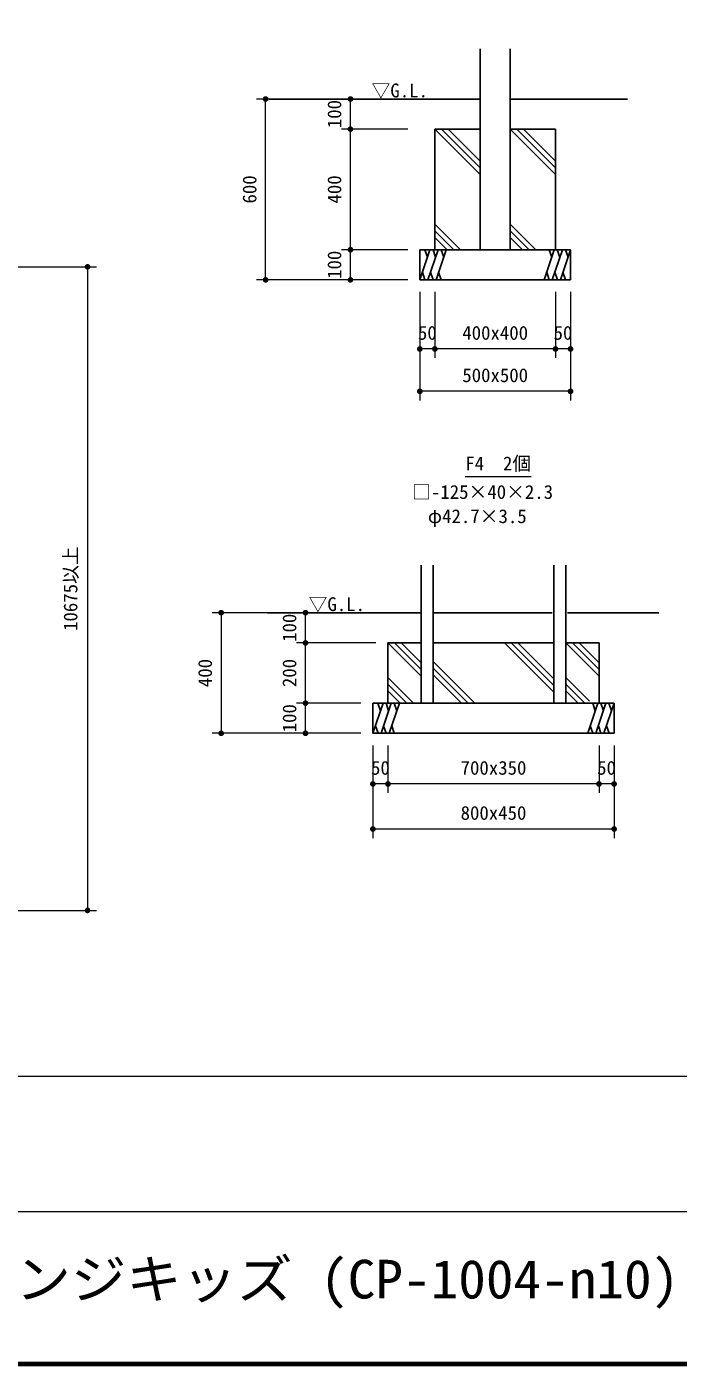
# Model space of a CAD drawing. Units: millimetres on the paper, enlarged 100 times, with parts at other scales. Extents: x 1500 to 40500, y 1500 to 28200.
# Drawn here: x 27221 to 31543, y 1500 to 10374 of the extents above; entities that cross this region are included whole.
import ezdxf
from ezdxf.enums import TextEntityAlignment as Align

# ---------------------------------------------------------------- set-up
doc = ezdxf.new("R2010")
doc.units = ezdxf.units.MM
doc.header["$LTSCALE"] = 100
doc.layers.add('D-BGD-TXT', color=7, linetype='Continuous')
for name, color, linetype, lineweight in [('D-STR', 1, 'Continuous', 13), ('D-STR-DIM\u3000寸法線、寸法値', 7, 'Continuous', 13), ('D-STR-TXT\u3000文字列', 7, 'Continuous', 13), ('D-STR\u3000構造物外形線', 1, 'Continuous', 25), ('D-TTL', 7, 'Continuous', 70), ('D-TTL-FRAM', 7, 'Continuous', 13)]:
    doc.layers.add(name, color=color, linetype=linetype, lineweight=lineweight)
doc.styles.add('ＭＳ ゴシック', font='')
doc.styles.get('ＭＳ ゴシック').set_extended_font_data('MS Gothic')

# ---------------------------------------------------------------- blocks, each defined once
blk = doc.blocks.new('filled_dot')
at = {"color": 0, "linetype": 'Continuous', "lineweight": -2, "const_width": 1.25}
blk.add_lwpolyline([(-0.625, 0, 1), (0.625, 0, 1)], format="xyb", close=True, dxfattribs=at)

msp = doc.modelspace()

# ---------------------------------------------------------------- linework, layer by layer
at = {"layer": 'D-STR'}
for p, q in [((29929, 9694.8), (30229, 9394.8)), ((29973.2, 9694.8), (30229, 9439)), ((30017.4, 9694.8), (30229, 9483.2)), ((30429, 9694.8), (30729, 9394.8)), ((30473.2, 9694.8), (30729, 9439)), ((30517.4, 9694.8), (30729, 9483.2)), ((29929, 9065), (30099.2, 8894.8)), ((30429, 9065), (30599.2, 8894.8)), ((29929, 9020.8), (30055, 8894.8)), ((29929, 8976.6), (30010.8, 8894.8)), ((30429, 9020.8), (30555, 8894.8)), ((30429, 8976.6), (30510.8, 8894.8)), ((29617.9, 6286.3), (29837.9, 6066.3)), ((29662.1, 6286.3), (29837.9, 6110.5)), ((29706.3, 6286.3), (29837.9, 6154.7)), ((30391.3, 6286.3), (30717.9, 5959.6)), ((30435.5, 6286.3), (30717.9, 6003.8)), ((30479.7, 6286.3), (30717.9, 6048)), ((30797.9, 6286.3), (31017.9, 6066.3)), ((30842.1, 6286.3), (31017.9, 6110.5)), ((30886.3, 6286.3), (31017.9, 6154.7)), ((29917.9, 6163), (30194.7, 5886.3)), ((29617.9, 6056.4), (29788, 5886.3)), ((29917.9, 6118.9), (30150.5, 5886.3)), ((29917.9, 6074.7), (30106.3, 5886.3)), ((30797.9, 6056.4), (30955.2, 5899.1)), ((29617.9, 6012.2), (29743.9, 5886.3)), ((29617.9, 5968), (29699.7, 5886.3)), ((30797.9, 6012.2), (30923.9, 5886.3)), ((30797.9, 5968), (30879.7, 5886.3))]:
    msp.add_line(p, q, dxfattribs=at)
at = {"layer": 'D-STR-DIM\u3000寸法線、寸法値'}
for p, q in [((29749, 9894.8), (28746.2, 9894.8)), ((28806.2, 8694.8), (28806.2, 9894.8)), ((29749, 9894.8), (29309, 9894.8)), ((29369, 9694.8), (29369, 9894.8)), ((29749, 9694.8), (29309, 9694.8)), ((29653.6, 9694.8), (29309, 9694.8)), ((29369, 8894.8), (29369, 9694.8)), ((29749, 8894.8), (29309, 8894.8)), ((29749, 8894.8), (29309, 8894.8)), ((29369, 8694.8), (29369, 8894.8)), ((22277.9, 8781.3), (27684.8, 8781.3)), ((27624.8, 8781.3), (27624.8, 4511.2)), ((29669, 8694.8), (28746.2, 8694.8)), ((29749, 8694.8), (29309, 8694.8)), ((29829, 8614.8), (29829, 7895.3)), ((29929, 8614.8), (29929, 8176.4)), ((30729, 8614.8), (30729, 8176.4)), ((30829, 8614.8), (30829, 7895.3)), ((29829, 8415.9), (29829, 8176.4)), ((29929, 8415.9), (29929, 8176.4)), ((30729, 8414.8), (30729, 8176.4)), ((30829, 8414.8), (30829, 8176.4)), ((29929, 8236.4), (29829, 8236.4)), ((30729, 8236.4), (29929, 8236.4)), ((30829, 8236.4), (30729, 8236.4)), ((30829, 7955.3), (29829, 7955.3)), ((29510.7, 6486.3), (28451.2, 6486.3)), ((28511.2, 6486.3), (28511.2, 5686.3)), ((29537.9, 6486.3), (29010.7, 6486.3)), ((29070.7, 6286.3), (29070.7, 6486.3)), ((29537.9, 6286.3), (29010.7, 6286.3)), ((29537.9, 6286.3), (29010.7, 6286.3)), ((29070.7, 5886.3), (29070.7, 6286.3)), ((29437.9, 5886.3), (29010.7, 5886.3)), ((29437.9, 5886.3), (29010.7, 5886.3)), ((29070.7, 5686.3), (29070.7, 5886.3)), ((29268.6, 5686.3), (28451.2, 5686.3)), ((29437.9, 5686.3), (29010.7, 5686.3)), ((29517.9, 5606.3), (29517.9, 5290.3)), ((29517.9, 5606.3), (29517.9, 4991.1)), ((29617.9, 5606.3), (29617.9, 5290.3)), ((29617.9, 5606.3), (29617.9, 5290.3)), ((31017.9, 5606.3), (31017.9, 5290.3)), ((31017.9, 5606.3), (31017.9, 5290.3)), ((31117.9, 5606.3), (31117.9, 5290.3)), ((31117.9, 5606.3), (31117.9, 4991.1)), ((29617.9, 5350.3), (29517.9, 5350.3)), ((31017.9, 5350.3), (29617.9, 5350.3)), ((31117.9, 5350.3), (31017.9, 5350.3)), ((31117.9, 5051.1), (29517.9, 5051.1)), ((22275.1, 4511.2), (27684.8, 4511.2))]:
    msp.add_line(p, q, dxfattribs=at)
at = {"layer": 'D-STR-TXT\u3000文字列'}
msp.add_line((30130.7, 7389.4), (30568.2, 7389.4), dxfattribs=at)
at = {"layer": 'D-STR\u3000構造物外形線'}
for p, q in [((30229, 10085.8), (30229, 10227.7)), ((30429, 10227.7), (30429, 10085.8)), ((30229, 8894.8), (30229, 10085.8)), ((30429, 10085.8), (30429, 8894.8)), ((28829, 9894.8), (30229, 9894.8)), ((30429, 9894.8), (31206.2, 9894.8)), ((29929, 9694.8), (30229, 9694.8)), ((29929, 8894.8), (29929, 9694.8)), ((29929, 9694.8), (30129, 9694.8)), ((29929, 8894.8), (29929, 9694.8)), ((30429, 9694.8), (30729, 9694.8)), ((30529, 9694.8), (30729, 9694.8)), ((30729, 9694.8), (30729, 8894.8)), ((30729, 9694.8), (30729, 8894.8)), ((30229, 9585.8), (30229, 8894.8)), ((30429, 8894.8), (30429, 9585.8)), ((30229, 9194.8), (30229, 9168.8)), ((29829, 8694.8), (29829, 8894.8)), ((30829, 8894.8), (29829, 8894.8)), ((29829, 8694.8), (29896.5, 8894.8)), ((29879.5, 8844.6), (29862.6, 8894.8)), ((29883, 8694.8), (29950.4, 8894.8)), ((29933.5, 8844.6), (29916.6, 8894.8)), ((29936.9, 8694.8), (30004.4, 8894.8)), ((29987.4, 8844.6), (29970.5, 8894.8)), ((30653.7, 8694.8), (30721.2, 8894.8)), ((30704.2, 8844.6), (30687.3, 8894.8)), ((30707.7, 8694.8), (30775.1, 8894.8)), ((30758.2, 8844.6), (30741.2, 8894.8)), ((30761.6, 8694.8), (30829, 8894.8)), ((30812.1, 8844.6), (30795.2, 8894.8)), ((30829, 8894.8), (30829, 8694.8)), ((29846, 8745), (29862.9, 8694.8)), ((29899.9, 8745), (29916.8, 8694.8)), ((29953.9, 8745), (29970.8, 8694.8)), ((30670.7, 8745), (30687.6, 8694.8)), ((30724.6, 8745), (30741.5, 8694.8)), ((30778.6, 8745), (30795.5, 8694.8)), ((30829, 8694.8), (29829, 8694.8)), ((29837.9, 6802.1), (29837.9, 6683.7)), ((29917.9, 6802.1), (29917.9, 6683.7)), ((30717.9, 6802.1), (30717.9, 6683.7)), ((30797.9, 6802.1), (30797.9, 6683.7)), ((29837.9, 6683.7), (29837.9, 5886.3)), ((29917.9, 5886.3), (29917.9, 6683.7)), ((30717.9, 5886.3), (30717.9, 6683.7)), ((30797.9, 6683.7), (30797.9, 5883.7)), ((28817.9, 6486.3), (29837.9, 6486.3)), ((29917.9, 6486.3), (30707.9, 6486.3)), ((30807.9, 6486.3), (31415.5, 6486.3)), ((29787.9, 6286.3), (29617.9, 6286.3)), ((29617.9, 6286.3), (29617.9, 5886.3)), ((29837.9, 6286.3), (29617.9, 6286.3)), ((29617.9, 6286.3), (29617.9, 5886.3)), ((29827.9, 6286.3), (29787.9, 6286.3)), ((30717.9, 6286.3), (29917.9, 6286.3)), ((30667.9, 6286.3), (29967.9, 6286.3)), ((31017.9, 6286.3), (30797.9, 6286.3)), ((30847.9, 6286.3), (31017.9, 6286.3)), ((31017.9, 6286.3), (31017.9, 5886.3)), ((31017.9, 5886.3), (31017.9, 6286.3)), ((29837.9, 5886.3), (29837.9, 6183.7)), ((30717.9, 6183.7), (30717.9, 5883.7)), ((30797.9, 5886.3), (30797.9, 6183.7)), ((29837.9, 6099.3), (29837.9, 6073.3)), ((29917.9, 6073.3), (29917.9, 6099.3)), ((30717.9, 6099.3), (30717.9, 6073.3)), ((30797.9, 6073.3), (30797.9, 6099.3)), ((29517.9, 5886.3), (29517.9, 5686.3)), ((31117.9, 5886.3), (29517.9, 5886.3)), ((29517.9, 5686.3), (29585.3, 5886.3)), ((29568.4, 5836.1), (29551.5, 5886.3)), ((29571.8, 5686.3), (29639.3, 5886.3)), ((29622.3, 5836.1), (29605.4, 5886.3)), ((29617.9, 5886.3), (29807.9, 5886.3)), ((29617.9, 5886.3), (31017.9, 5886.3)), ((29625.8, 5686.3), (29693.2, 5886.3)), ((29676.3, 5836.1), (29659.4, 5886.3)), ((31017.9, 5886.3), (30827.9, 5886.3)), ((30942.6, 5686.3), (31010, 5886.3)), ((30993.1, 5836.1), (30976.2, 5886.3)), ((30996.5, 5686.3), (31064, 5886.3)), ((31047, 5836.1), (31030.1, 5886.3)), ((31050.5, 5686.3), (31117.9, 5886.3)), ((31101, 5836.1), (31084, 5886.3)), ((31117.9, 5686.3), (31117.9, 5886.3)), ((29517.9, 5686.3), (31117.9, 5686.3)), ((29534.8, 5736.5), (29551.8, 5686.3)), ((29588.8, 5736.5), (29605.7, 5686.3)), ((29642.7, 5736.5), (29659.6, 5686.3)), ((30959.5, 5736.5), (30976.4, 5686.3)), ((31013.5, 5736.5), (31030.4, 5686.3)), ((31067.4, 5736.5), (31084.3, 5686.3))]:
    msp.add_line(p, q, dxfattribs=at)
at = {"layer": 'D-TTL'}
msp.add_lwpolyline([(1500, 1500), (1500, 28200), (40500, 28200), (40500, 1500)], close=True, dxfattribs=at)
at = {"layer": 'D-TTL-FRAM'}
for p, q in [((1500, 3412.2), (40500, 3412.2)), ((31896.1, 2512.2), (23396.1, 2512.2))]:
    msp.add_line(p, q, dxfattribs=at)

# ---------------------------------------------------------------- block references
at = {"layer": 'D-STR-DIM\u3000寸法線、寸法値', "xscale": 15, "yscale": 15}
for p, rotation in [((28806.2, 9894.8), 270), ((29369, 9894.8), 270), ((29369, 9694.8), 90), ((29369, 9694.8), 270), ((29369, 8894.8), 270), ((29369, 8894.8), 90), ((27624.8, 8781.3), 270), ((28806.2, 8694.8), 90), ((29369, 8694.8), 90), ((29929, 8236.4), 180), ((30729, 8236.4), 180), ((30829, 8236.4), 180), ((30829, 7955.3), 180), ((28511.2, 6486.3), 270), ((29070.7, 6486.3), 270), ((29070.7, 6286.3), 90), ((29070.7, 6286.3), 270), ((29070.7, 5886.3), 90), ((29070.7, 5886.3), 270), ((28511.2, 5686.3), 90), ((29070.7, 5686.3), 90), ((29617.9, 5350.3), 180), ((31017.9, 5350.3), 180), ((31117.9, 5350.3), 180), ((31117.9, 5051.1), 180), ((27624.8, 4511.2), 90)]:
    msp.add_blockref('filled_dot', p, dxfattribs=dict(at, rotation=rotation))
for p in [(29829, 8236.4), (29929, 8236.4), (30729, 8236.4), (29829, 7955.3), (29517.9, 5350.3), (29617.9, 5350.3), (31017.9, 5350.3), (29517.9, 5051.1)]:
    msp.add_blockref('filled_dot', p, dxfattribs=at)

# ---------------------------------------------------------------- texts
at = {"layer": 'D-BGD-TXT', "style": 'ＭＳ ゴシック', "width": 1.05}
msp.add_text('チャレンジキッズ (CP-1004-n10)', height=256.6, dxfattribs=at).set_placement((26044.2, 1859.5), align=Align.BOTTOM_LEFT)
at = {"layer": 'D-STR-DIM\u3000寸法線、寸法値', "style": 'ＭＳ ゴシック'}
for s, p in [('100', (29262.2, 9794.8)), ('600', (28699.3, 9294.8)), ('400', (29262.2, 9294.8)), ('100', (29262.2, 8794.8)), ('10675以上', (27511.6, 6646.3)), ('100', (28963.8, 6386.3)), ('400', (28404.3, 6086.3)), ('200', (28963.8, 6086.3)), ('100', (28963.8, 5786.3))]:
    msp.add_text(s, height=91.64, rotation=90, dxfattribs=at).set_placement(p, align=Align.MIDDLE_CENTER)
for s, p in [('50', (29879, 8343.3)), ('400x400', (30329, 8343.3)), ('50', (30779, 8343.3)), ('500x500', (30329, 8062.2)), ('50', (29567.9, 5457.2)), ('700x350', (30317.9, 5457.2)), ('50', (31067.9, 5457.2)), ('800x450', (30317.9, 5158))]:
    msp.add_text(s, height=91.64, dxfattribs=at).set_placement(p, align=Align.MIDDLE_CENTER)
at = {"layer": 'D-STR-TXT\u3000文字列', "style": 'ＭＳ ゴシック'}
for s, p in [('▽G.L.', (29508.6, 9878.2)), ('□-125×40×2.3', (29777.8, 7214.2)), ('φ42.7×3.5', (29882.2, 7053.4)), ('▽G.L.', (29090.9, 6469.7))]:
    msp.add_text(s, height=91.64, dxfattribs=at).set_placement(p, align=Align.BOTTOM_LEFT)
msp.add_text('F4\u30002個', height=91.64, dxfattribs=at).set_placement((30349.5, 7476.9), align=Align.MIDDLE_CENTER)

doc.saveas('drawing.dxf')
